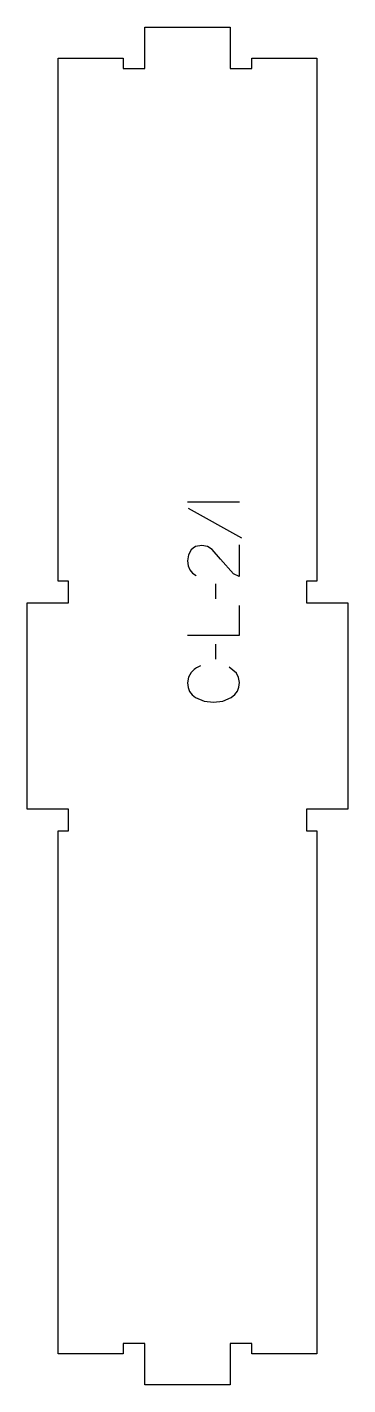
# Model space of a CAD drawing. Header units: millimetres. Extents: x -93 to 93, y -393 to 393.
import ezdxf

# ---------------------------------------------------------------- set-up
doc = ezdxf.new("R2010")
doc.units = ezdxf.units.MM
doc.layers.add('1_ANYTOOL_1MMDEEP_LABELS_S', color=2, linetype='Continuous', true_color=0xffff00)
doc.layers.add('4_ANYTOOL_CUTTHROUGH_OUTSI', color=5, linetype='Continuous', true_color=0x0000ff)

msp = doc.modelspace()

# ---------------------------------------------------------------- linework, layer by layer
at = {"layer": '1_ANYTOOL_1MMDEEP_LABELS_S'}
for p, q in [((0, 118.03), (30, 118.03)), ((0.47, 114.51), (31.24, 97.33)), ((16.11, 70.71), (16.2, 61.93)), ((16.11, 35.83), (16.2, 27.04))]:
    msp.add_line(p, q, dxfattribs=at)
for points in [[(29.96, 93.3), (29.91, 75), (26.54, 76.56), (19.07, 85.03), (14.36, 90.47), (11.58, 92.24), (8.23, 92.83), (4.68, 92.2), (3.27, 91.41), (2.1, 90.3), (0.53, 87.44), (0, 83.91), (0.32, 81.17), (1.28, 78.84), (2.87, 76.92), (5.1, 75.43)], [(0, 40.97), (30, 40.97), (30, 58.07)]]:
    msp.add_lwpolyline(points, dxfattribs=at)
msp.add_lwpolyline([(7.5, 23.19, 0.131103), (2.14, 19.41), (0.54, 16.65), (0, 13.33), (0.29, 10.73), (1.18, 8.48), (2.65, 6.55), (4.71, 4.97), (9.62, 2.88), (15, 2.19), (20.39, 2.89), (25.33, 5.01), (27.37, 6.63), (28.83, 8.61), (29.71, 10.96), (30, 13.67), (29.59, 16.52), (28.37, 18.9), (24.17, 22.5)], format="xyb", dxfattribs=at)
at = {"layer": '4_ANYTOOL_CUTTHROUGH_OUTSI'}
msp.add_lwpolyline([(74.75, -72.25), (74.75, -374.75), (37.25, -374.75), (37.25, -369, 0.414214), (37, -368.75), (25, -368.75, 0.414214), (24.75, -369), (24.75, -392.75), (-24.75, -392.75), (-24.75, -369, 0.414214), (-25, -368.75), (-37, -368.75, 0.414214), (-37.25, -369), (-37.25, -374.75), (-74.75, -374.75), (-74.75, -72.25), (-69, -72.25, 0.414214), (-68.75, -72), (-68.75, -60, 0.414214), (-69, -59.75), (-92.75, -59.75), (-92.75, 59.75), (-69, 59.75, 0.414214), (-68.75, 60), (-68.75, 72, 0.414214), (-69, 72.25), (-74.75, 72.25), (-74.75, 374.75), (-37.25, 374.75), (-37.25, 369, 0.414214), (-37, 368.75), (-25, 368.75, 0.414214), (-24.75, 369), (-24.75, 392.75), (24.75, 392.75), (24.75, 369, 0.414214), (25, 368.75), (37, 368.75, 0.414214), (37.25, 369), (37.25, 374.75), (74.75, 374.75), (74.75, 72.25), (69, 72.25, 0.414214), (68.75, 72), (68.75, 60, 0.414214), (69, 59.75), (92.75, 59.75), (92.75, -59.75), (69, -59.75, 0.414214), (68.75, -60), (68.75, -72, 0.414214), (69, -72.25)], format="xyb", close=True, dxfattribs=at)

doc.saveas('drawing.dxf')
